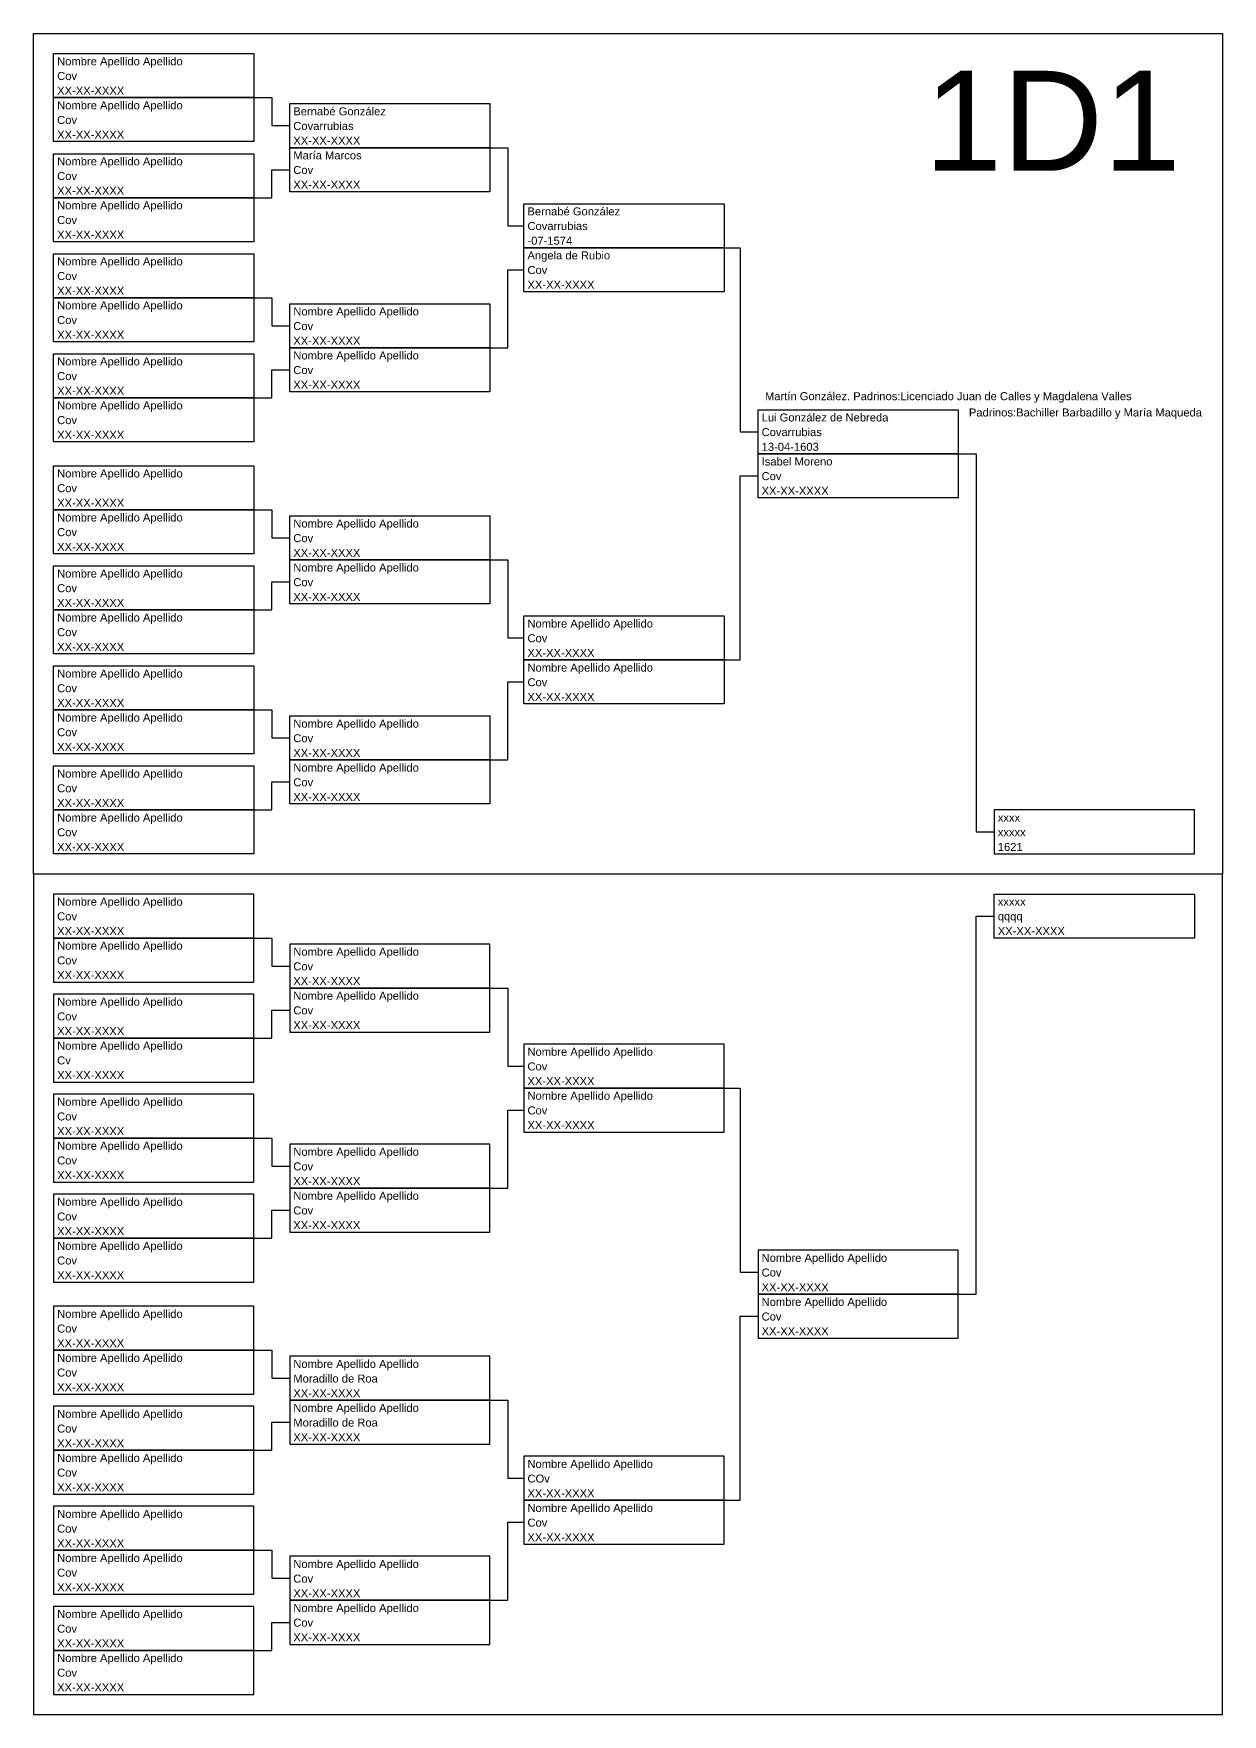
# Model space of a CAD drawing. Header units: millimetres. Extents: x -16844 to 23151, y -8543 to 4892.
# Drawn here: x -3507.8 to -3210.8, y -1500 to -1080 of the extents above; entities that cross this region are included whole.
import ezdxf
from ezdxf.enums import TextEntityAlignment as Align

# ---------------------------------------------------------------- set-up
doc = ezdxf.new("R2010")
doc.units = ezdxf.units.MM
doc.layers.add('Sanz', color=230, linetype='Continuous')
doc.styles.add('Arial', font='arial.ttf', dxfattribs={"height": 0.01})

# ---------------------------------------------------------------- blocks, each defined once
blk = doc.blocks.new('Hoja superior')
for points in [[(0, 210), (297, 210), (297, 0), (0, 0)], [(5, 205), (55, 205), (55, 194), (5, 194)], [(5, 194), (55, 194), (55, 183), (5, 183)], [(64, 192.5), (114, 192.5), (114, 181.5), (64, 181.5)], [(64, 181.5), (114, 181.5), (114, 170.5), (64, 170.5)], [(5, 180), (55, 180), (55, 169), (5, 169)], [(5, 169), (55, 169), (55, 158), (5, 158)], [(122.5, 167.5), (172.5, 167.5), (172.5, 156.5), (122.5, 156.5)], [(122.5, 156.5), (172.5, 156.5), (172.5, 145.5), (122.5, 145.5)], [(5, 155), (55, 155), (55, 144), (5, 144)], [(5, 144), (55, 144), (55, 133), (5, 133)], [(64, 142.5), (114, 142.5), (114, 131.5), (64, 131.5)], [(64, 131.5), (114, 131.5), (114, 120.5), (64, 120.5)], [(5, 130), (55, 130), (55, 119), (5, 119)], [(5, 119), (55, 119), (55, 108), (5, 108)], [(181, 116), (231, 116), (231, 105), (181, 105)], [(181, 105), (231, 105), (231, 94), (181, 94)], [(5, 102), (55, 102), (55, 91), (5, 91)], [(5, 91), (55, 91), (55, 80), (5, 80)], [(64, 89.5), (114, 89.5), (114, 78.5), (64, 78.5)], [(5, 77), (55, 77), (55, 66), (5, 66)], [(64, 78.5), (114, 78.5), (114, 67.5), (64, 67.5)], [(5, 66), (55, 66), (55, 55), (5, 55)], [(122.5, 64.5), (172.5, 64.5), (172.5, 53.5), (122.5, 53.5)], [(5, 52), (55, 52), (55, 41), (5, 41)], [(122.5, 53.5), (172.5, 53.5), (172.5, 42.5), (122.5, 42.5)], [(5, 41), (55, 41), (55, 30), (5, 30)], [(64, 39.5), (114, 39.5), (114, 28.5), (64, 28.5)], [(5, 27), (55, 27), (55, 16), (5, 16)], [(64, 28.5), (114, 28.5), (114, 17.5), (64, 17.5)], [(5, 16), (55, 16), (55, 5), (5, 5)], [(240, 5), (290, 5), (290, 16), (240, 16)]]:
    blk.add_lwpolyline(points, close=True)
for points in [[(55, 194), (59.5, 194), (59.5, 187), (64, 187)], [(114, 181.5), (118.5, 181.5), (118.5, 162), (122.5, 162)], [(55, 169), (59.5, 169), (59.5, 176), (64, 176)], [(172.5, 156.5), (176.5, 156.5), (176.5, 110.5), (181, 110.5)], [(114, 131.5), (118.5, 131.5), (118.5, 151), (122.5, 151)], [(55, 144), (59.5, 144), (59.5, 137), (64, 137)], [(55, 119), (59.5, 119), (59.5, 126), (64, 126)], [(231, 105), (235.5, 105), (235.5, 10.5), (240, 10.5)], [(172.5, 53.5), (176.5, 53.5), (176.5, 99.5), (181, 99.5)], [(55, 91), (59.5, 91), (59.5, 84), (64, 84)], [(114, 78.5), (118.5, 78.5), (118.5, 59), (122.5, 59)], [(55, 66), (59.5, 66), (59.5, 73), (64, 73)], [(114, 28.5), (118.5, 28.5), (118.5, 48), (122.5, 48)], [(55, 41), (59.5, 41), (59.5, 34), (64, 34)], [(55, 16), (59.5, 16), (59.5, 23), (64, 23)]]:
    blk.add_lwpolyline(points)
blk = doc.blocks.new('Hoja inferior')
for points in [[(0, -210), (297, -210), (297, 0), (0, 0)], [(5, -16), (55, -16), (55, -5), (5, -5)], [(240, -5), (290, -5), (290, -16), (240, -16)], [(5, -27), (55, -27), (55, -16), (5, -16)], [(64, -28.5), (114, -28.5), (114, -17.5), (64, -17.5)], [(64, -39.5), (114, -39.5), (114, -28.5), (64, -28.5)], [(5, -41), (55, -41), (55, -30), (5, -30)], [(5, -52), (55, -52), (55, -41), (5, -41)], [(122.5, -53.5), (172.5, -53.5), (172.5, -42.5), (122.5, -42.5)], [(122.5, -64.5), (172.5, -64.5), (172.5, -53.5), (122.5, -53.5)], [(5, -66), (55, -66), (55, -55), (5, -55)], [(5, -77), (55, -77), (55, -66), (5, -66)], [(64, -78.5), (114, -78.5), (114, -67.5), (64, -67.5)], [(64, -89.5), (114, -89.5), (114, -78.5), (64, -78.5)], [(5, -91), (55, -91), (55, -80), (5, -80)], [(5, -102), (55, -102), (55, -91), (5, -91)], [(181, -105), (231, -105), (231, -94), (181, -94)], [(181, -116), (231, -116), (231, -105), (181, -105)], [(5, -119), (55, -119), (55, -108), (5, -108)], [(5, -130), (55, -130), (55, -119), (5, -119)], [(64, -131.5), (114, -131.5), (114, -120.5), (64, -120.5)], [(5, -144), (55, -144), (55, -133), (5, -133)], [(64, -142.5), (114, -142.5), (114, -131.5), (64, -131.5)], [(5, -155), (55, -155), (55, -144), (5, -144)], [(122.5, -156.5), (172.5, -156.5), (172.5, -145.5), (122.5, -145.5)], [(5, -169), (55, -169), (55, -158), (5, -158)], [(122.5, -167.5), (172.5, -167.5), (172.5, -156.5), (122.5, -156.5)], [(5, -180), (55, -180), (55, -169), (5, -169)], [(64, -181.5), (114, -181.5), (114, -170.5), (64, -170.5)], [(5, -194), (55, -194), (55, -183), (5, -183)], [(64, -192.5), (114, -192.5), (114, -181.5), (64, -181.5)], [(5, -205), (55, -205), (55, -194), (5, -194)]]:
    blk.add_lwpolyline(points, close=True)
for points in [[(231, -105), (235.5, -105), (235.5, -10.5), (240, -10.5)], [(55, -16), (59.5, -16), (59.5, -23), (64, -23)], [(114, -28.5), (118.5, -28.5), (118.5, -48), (122.5, -48)], [(55, -41), (59.5, -41), (59.5, -34), (64, -34)], [(172.5, -53.5), (176.5, -53.5), (176.5, -99.5), (181, -99.5)], [(114, -78.5), (118.5, -78.5), (118.5, -59), (122.5, -59)], [(55, -66), (59.5, -66), (59.5, -73), (64, -73)], [(55, -91), (59.5, -91), (59.5, -84), (64, -84)], [(172.5, -156.5), (176.5, -156.5), (176.5, -110.5), (181, -110.5)], [(55, -119), (59.5, -119), (59.5, -126), (64, -126)], [(114, -131.5), (118.5, -131.5), (118.5, -151), (122.5, -151)], [(55, -144), (59.5, -144), (59.5, -137), (64, -137)], [(114, -181.5), (118.5, -181.5), (118.5, -162), (122.5, -162)], [(55, -169), (59.5, -169), (59.5, -176), (64, -176)], [(55, -194), (59.5, -194), (59.5, -187), (64, -187)]]:
    blk.add_lwpolyline(points)
blk = doc.blocks.new('Casilla')
at = {"style": 'Arial'}
for tag, p in [('NOMBRE', (0.88, 8.08)), ('LUGAR_NACIMIENTO', (0.88, 4.42)), ('FECHA', (0.88, 0.75))]:
    blk.add_attdef(tag, p, '', height=2, dxfattribs=at)
blk = doc.blocks.new('Hermanos')
at = {"style": 'Arial'}
blk.add_attdef('NOMBRE', (0, 0), '', height=2, dxfattribs=at)

msp = doc.modelspace()

# ---------------------------------------------------------------- block references
for name, p, values in [('Casilla', (-3502.81, -1096), {'NOMBRE': 'Nombre Apellido Apellido', 'LUGAR_NACIMIENTO': 'Cov', 'FECHA': 'XX-XX-XXXX'}), ('Casilla', (-3502.81, -1107), {'NOMBRE': 'Nombre Apellido Apellido', 'LUGAR_NACIMIENTO': 'Cov', 'FECHA': 'XX-XX-XXXX'}), ('Casilla', (-3443.81, -1108.5), {'NOMBRE': 'Bernabé González', 'LUGAR_NACIMIENTO': 'Covarrubias', 'FECHA': 'XX-XX-XXXX'}), ('Casilla', (-3502.81, -1121), {'NOMBRE': 'Nombre Apellido Apellido', 'LUGAR_NACIMIENTO': 'Cov', 'FECHA': 'XX-XX-XXXX'}), ('Casilla', (-3443.81, -1119.5), {'NOMBRE': 'María Marcos', 'LUGAR_NACIMIENTO': 'Cov', 'FECHA': 'XX-XX-XXXX'}), ('Casilla', (-3502.81, -1132), {'NOMBRE': 'Nombre Apellido Apellido', 'LUGAR_NACIMIENTO': 'Cov', 'FECHA': 'XX-XX-XXXX'}), ('Casilla', (-3385.31, -1133.5), {'NOMBRE': 'Bernabé González', 'LUGAR_NACIMIENTO': 'Covarrubias', 'FECHA': '-07-1574'}), ('Casilla', (-3502.81, -1146), {'NOMBRE': 'Nombre Apellido Apellido', 'LUGAR_NACIMIENTO': 'Cov', 'FECHA': 'XX-XX-XXXX'}), ('Casilla', (-3385.31, -1144.5), {'NOMBRE': 'Angela de Rubio', 'LUGAR_NACIMIENTO': 'Cov', 'FECHA': 'XX-XX-XXXX'}), ('Casilla', (-3502.81, -1157), {'NOMBRE': 'Nombre Apellido Apellido', 'LUGAR_NACIMIENTO': 'Cov', 'FECHA': 'XX-XX-XXXX'}), ('Casilla', (-3443.81, -1158.5), {'NOMBRE': 'Nombre Apellido Apellido', 'LUGAR_NACIMIENTO': 'Cov', 'FECHA': 'XX-XX-XXXX'}), ('Casilla', (-3502.81, -1171), {'NOMBRE': 'Nombre Apellido Apellido', 'LUGAR_NACIMIENTO': 'Cov', 'FECHA': 'XX-XX-XXXX'}), ('Casilla', (-3443.81, -1169.5), {'NOMBRE': 'Nombre Apellido Apellido', 'LUGAR_NACIMIENTO': 'Cov', 'FECHA': 'XX-XX-XXXX'}), ('Hermanos', (-3325.09, -1171.6), {'NOMBRE': 'Martín González. Padrinos:Licenciado Juan de Calles y Magdalena Valles'}), ('Casilla', (-3502.81, -1182), {'NOMBRE': 'Nombre Apellido Apellido', 'LUGAR_NACIMIENTO': 'Cov', 'FECHA': 'XX-XX-XXXX'}), ('Casilla', (-3326.81, -1185), {'NOMBRE': 'Lui González de Nebreda', 'LUGAR_NACIMIENTO': 'Covarrubias', 'FECHA': '13-04-1603'}), ('Hermanos', (-3274.14, -1175.67), {'NOMBRE': 'Padrinos:Bachiller Barbadillo y María Maqueda'}), ('Casilla', (-3326.81, -1196), {'NOMBRE': 'Isabel Moreno', 'LUGAR_NACIMIENTO': 'Cov', 'FECHA': 'XX-XX-XXXX'}), ('Casilla', (-3502.81, -1199), {'NOMBRE': 'Nombre Apellido Apellido', 'LUGAR_NACIMIENTO': 'Cov', 'FECHA': 'XX-XX-XXXX'}), ('Casilla', (-3502.81, -1210), {'NOMBRE': 'Nombre Apellido Apellido', 'LUGAR_NACIMIENTO': 'Cov', 'FECHA': 'XX-XX-XXXX'}), ('Casilla', (-3443.81, -1211.5), {'NOMBRE': 'Nombre Apellido Apellido', 'LUGAR_NACIMIENTO': 'Cov', 'FECHA': 'XX-XX-XXXX'}), ('Casilla', (-3443.81, -1222.5), {'NOMBRE': 'Nombre Apellido Apellido', 'LUGAR_NACIMIENTO': 'Cov', 'FECHA': 'XX-XX-XXXX'}), ('Casilla', (-3502.81, -1224), {'NOMBRE': 'Nombre Apellido Apellido', 'LUGAR_NACIMIENTO': 'Cov', 'FECHA': 'XX-XX-XXXX'}), ('Casilla', (-3502.81, -1235), {'NOMBRE': 'Nombre Apellido Apellido', 'LUGAR_NACIMIENTO': 'Cov', 'FECHA': 'XX-XX-XXXX'}), ('Casilla', (-3385.31, -1236.5), {'NOMBRE': 'Nombre Apellido Apellido', 'LUGAR_NACIMIENTO': 'Cov', 'FECHA': 'XX-XX-XXXX'}), ('Casilla', (-3502.81, -1249), {'NOMBRE': 'Nombre Apellido Apellido', 'LUGAR_NACIMIENTO': 'Cov', 'FECHA': 'XX-XX-XXXX'}), ('Casilla', (-3385.31, -1247.5), {'NOMBRE': 'Nombre Apellido Apellido', 'LUGAR_NACIMIENTO': 'Cov', 'FECHA': 'XX-XX-XXXX'}), ('Casilla', (-3502.81, -1260), {'NOMBRE': 'Nombre Apellido Apellido', 'LUGAR_NACIMIENTO': 'Cov', 'FECHA': 'XX-XX-XXXX'}), ('Casilla', (-3443.81, -1261.5), {'NOMBRE': 'Nombre Apellido Apellido', 'LUGAR_NACIMIENTO': 'Cov', 'FECHA': 'XX-XX-XXXX'}), ('Casilla', (-3502.81, -1274), {'NOMBRE': 'Nombre Apellido Apellido', 'LUGAR_NACIMIENTO': 'Cov', 'FECHA': 'XX-XX-XXXX'}), ('Casilla', (-3443.81, -1272.5), {'NOMBRE': 'Nombre Apellido Apellido', 'LUGAR_NACIMIENTO': 'Cov', 'FECHA': 'XX-XX-XXXX'}), ('Casilla', (-3502.81, -1285), {'NOMBRE': 'Nombre Apellido Apellido', 'LUGAR_NACIMIENTO': 'Cov', 'FECHA': 'XX-XX-XXXX'}), ('Casilla', (-3267.81, -1285), {'NOMBRE': 'xxxx', 'LUGAR_NACIMIENTO': 'xxxxx', 'FECHA': '1621'}), ('Casilla', (-3502.81, -1306), {'NOMBRE': 'Nombre Apellido Apellido', 'LUGAR_NACIMIENTO': 'Cov', 'FECHA': 'XX-XX-XXXX'}), ('Casilla', (-3267.81, -1306), {'NOMBRE': 'xxxxx', 'LUGAR_NACIMIENTO': 'qqqq', 'FECHA': 'XX-XX-XXXX'}), ('Casilla', (-3502.81, -1317), {'NOMBRE': 'Nombre Apellido Apellido', 'LUGAR_NACIMIENTO': 'Cov', 'FECHA': 'XX-XX-XXXX'}), ('Casilla', (-3443.81, -1318.5), {'NOMBRE': 'Nombre Apellido Apellido', 'LUGAR_NACIMIENTO': 'Cov', 'FECHA': 'XX-XX-XXXX'}), ('Casilla', (-3502.81, -1331), {'NOMBRE': 'Nombre Apellido Apellido', 'LUGAR_NACIMIENTO': 'Cov', 'FECHA': 'XX-XX-XXXX'}), ('Casilla', (-3443.81, -1329.5), {'NOMBRE': 'Nombre Apellido Apellido', 'LUGAR_NACIMIENTO': 'Cov', 'FECHA': 'XX-XX-XXXX'}), ('Casilla', (-3502.81, -1342), {'NOMBRE': 'Nombre Apellido Apellido', 'LUGAR_NACIMIENTO': 'Cv', 'FECHA': 'XX-XX-XXXX'}), ('Casilla', (-3385.31, -1343.5), {'NOMBRE': 'Nombre Apellido Apellido', 'LUGAR_NACIMIENTO': 'Cov', 'FECHA': 'XX-XX-XXXX'}), ('Casilla', (-3502.81, -1356), {'NOMBRE': 'Nombre Apellido Apellido', 'LUGAR_NACIMIENTO': 'Cov', 'FECHA': 'XX-XX-XXXX'}), ('Casilla', (-3385.31, -1354.5), {'NOMBRE': 'Nombre Apellido Apellido', 'LUGAR_NACIMIENTO': 'Cov', 'FECHA': 'XX-XX-XXXX'}), ('Casilla', (-3502.81, -1367), {'NOMBRE': 'Nombre Apellido Apellido', 'LUGAR_NACIMIENTO': 'Cov', 'FECHA': 'XX-XX-XXXX'}), ('Casilla', (-3443.81, -1368.5), {'NOMBRE': 'Nombre Apellido Apellido', 'LUGAR_NACIMIENTO': 'Cov', 'FECHA': 'XX-XX-XXXX'}), ('Casilla', (-3502.81, -1381), {'NOMBRE': 'Nombre Apellido Apellido', 'LUGAR_NACIMIENTO': 'Cov', 'FECHA': 'XX-XX-XXXX'}), ('Casilla', (-3443.81, -1379.5), {'NOMBRE': 'Nombre Apellido Apellido', 'LUGAR_NACIMIENTO': 'Cov', 'FECHA': 'XX-XX-XXXX'}), ('Casilla', (-3502.81, -1392), {'NOMBRE': 'Nombre Apellido Apellido', 'LUGAR_NACIMIENTO': 'Cov', 'FECHA': 'XX-XX-XXXX'}), ('Casilla', (-3326.81, -1395), {'NOMBRE': 'Nombre Apellido Apellido', 'LUGAR_NACIMIENTO': 'Cov', 'FECHA': 'XX-XX-XXXX'}), ('Casilla', (-3326.81, -1406), {'NOMBRE': 'Nombre Apellido Apellido', 'LUGAR_NACIMIENTO': 'Cov', 'FECHA': 'XX-XX-XXXX'}), ('Casilla', (-3502.81, -1409), {'NOMBRE': 'Nombre Apellido Apellido', 'LUGAR_NACIMIENTO': 'Cov', 'FECHA': 'XX-XX-XXXX'}), ('Casilla', (-3502.81, -1420), {'NOMBRE': 'Nombre Apellido Apellido', 'LUGAR_NACIMIENTO': 'Cov', 'FECHA': 'XX-XX-XXXX'}), ('Casilla', (-3443.81, -1421.5), {'NOMBRE': 'Nombre Apellido Apellido', 'LUGAR_NACIMIENTO': 'Moradillo de Roa', 'FECHA': 'XX-XX-XXXX'}), ('Casilla', (-3443.81, -1432.5), {'NOMBRE': 'Nombre Apellido Apellido', 'LUGAR_NACIMIENTO': 'Moradillo de Roa', 'FECHA': 'XX-XX-XXXX'}), ('Casilla', (-3502.81, -1434), {'NOMBRE': 'Nombre Apellido Apellido', 'LUGAR_NACIMIENTO': 'Cov', 'FECHA': 'XX-XX-XXXX'}), ('Casilla', (-3502.81, -1445), {'NOMBRE': 'Nombre Apellido Apellido', 'LUGAR_NACIMIENTO': 'Cov', 'FECHA': 'XX-XX-XXXX'}), ('Casilla', (-3385.31, -1446.5), {'NOMBRE': 'Nombre Apellido Apellido', 'LUGAR_NACIMIENTO': 'COv', 'FECHA': 'XX-XX-XXXX'}), ('Casilla', (-3502.81, -1459), {'NOMBRE': 'Nombre Apellido Apellido', 'LUGAR_NACIMIENTO': 'Cov', 'FECHA': 'XX-XX-XXXX'}), ('Casilla', (-3385.31, -1457.5), {'NOMBRE': 'Nombre Apellido Apellido', 'LUGAR_NACIMIENTO': 'Cov', 'FECHA': 'XX-XX-XXXX'}), ('Casilla', (-3502.81, -1470), {'NOMBRE': 'Nombre Apellido Apellido', 'LUGAR_NACIMIENTO': 'Cov', 'FECHA': 'XX-XX-XXXX'}), ('Casilla', (-3443.81, -1471.5), {'NOMBRE': 'Nombre Apellido Apellido', 'LUGAR_NACIMIENTO': 'Cov', 'FECHA': 'XX-XX-XXXX'}), ('Casilla', (-3502.81, -1484), {'NOMBRE': 'Nombre Apellido Apellido', 'LUGAR_NACIMIENTO': 'Cov', 'FECHA': 'XX-XX-XXXX'}), ('Casilla', (-3443.81, -1482.5), {'NOMBRE': 'Nombre Apellido Apellido', 'LUGAR_NACIMIENTO': 'Cov', 'FECHA': 'XX-XX-XXXX'}), ('Casilla', (-3502.81, -1495), {'NOMBRE': 'Nombre Apellido Apellido', 'LUGAR_NACIMIENTO': 'Cov', 'FECHA': 'XX-XX-XXXX'})]:
    msp.add_blockref(name, p).add_auto_attribs(values)
at = {"layer": 'Sanz'}
for name in ['Hoja superior', 'Hoja inferior']:
    msp.add_blockref(name, (-3507.81, -1290), dxfattribs=at)

# ---------------------------------------------------------------- texts
at = {"layer": 'Sanz', "style": 'Arial'}
msp.add_text('1D1', height=25, dxfattribs=at).set_placement((-3221.19, -1114.28), align=Align.RIGHT)

doc.saveas('drawing.dxf')
